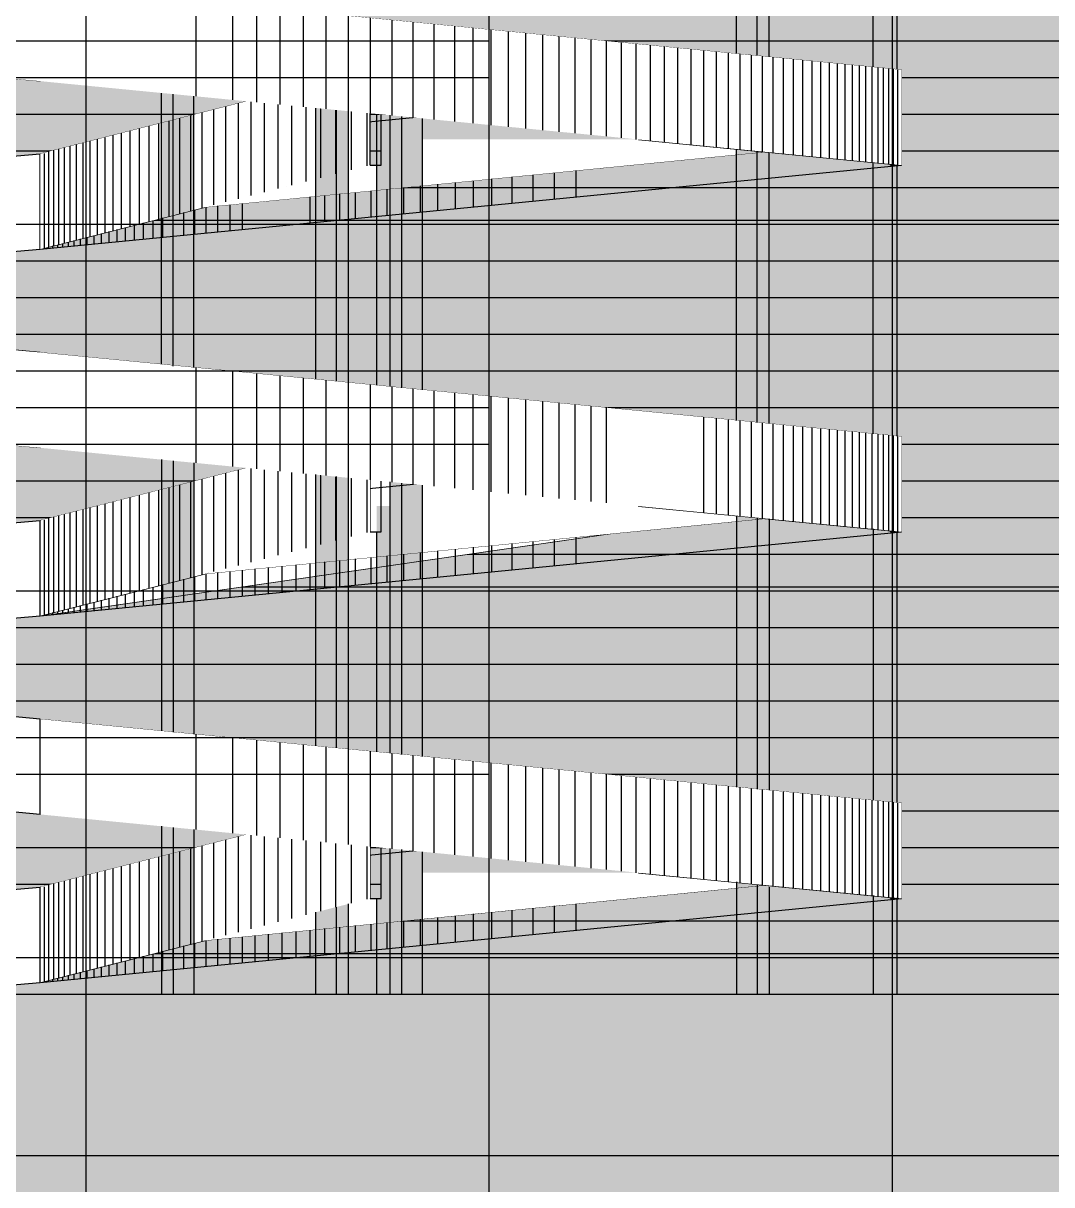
# Model space of a CAD drawing. Header units: millimetres. Extents: x 37653813 to 38677796, y 586285 to 874285.
# Drawn here: x 38262853 to 38290914, y 634137 to 665817 of the extents above; entities that cross this region are included whole.
import ezdxf

# ---------------------------------------------------------------- set-up
doc = ezdxf.new("R2010")
doc.units = ezdxf.units.MM
doc.header["$LTSCALE"] = 1000
doc.header["$MEASUREMENT"] = 0
doc.layers.get('0').update_dxf_attribs({"linetype": 'CONTINUOUS'})
for name, color, linetype in [('cen', 1, 'CONTINUOUS'), ('ELE-3', 7, 'CONTINUOUS'), ('ELE4', 4, 'CONTINUOUS'), ('h 252', 252, 'CONTINUOUS'), ('HAT-251', 251, 'CONTINUOUS'), ('HAT-253', 253, 'CONTINUOUS'), ('RAMP-ELE2', 4, 'CONTINUOUS'), ('WAL', 3, 'CONTINUOUS'), ('램프좌측면', 7, 'CONTINUOUS'), ('먹-적색 14', 14, 'CONTINUOUS'), ('먹-적색(가로선) 26', 26, 'CONTINUOUS'), ('먹-흰색 255', 255, 'CONTINUOUS')]:
    doc.layers.add(name, color=color, linetype=linetype)

# ---------------------------------------------------------------- blocks, each defined once
blk = doc.blocks.new('sdmklfsdfsdf')
at = {"layer": 'cen', "ltscale": 5}
for p, q in [((38172116, 796642), (38329335, 796642)), ((38172116, 786642), (38329335, 786642)), ((38172116, 776642), (38329335, 776642)), ((38172116, 771142), (38329335, 771142))]:
    blk.add_line(p, q, dxfattribs=at)
blk = doc.blocks.new('dsfasdf')
at = {"layer": 'ELE4', "ltscale": 0.1}
for p, q in [((300, 0), (300, 2600)), ((14200, 0), (14200, 2600)), ((14500, 0), (14500, 2600))]:
    blk.add_line(p, q, dxfattribs=at)
at = {"layer": 'RAMP-ELE2', "ltscale": 0.1}
for p, q in [((14500, 0), (14500, 2600)), ((0, 0), (0, 2100))]:
    blk.add_line(p, q, dxfattribs=at)
at = {"layer": 'WAL', "color": 4, "ltscale": 10000}
for p, q in [((0, 2600), (300, 2600)), ((14200, 2600), (14500, 2600)), ((0, 0), (300, 0)), ((14200, 0), (14500, 0))]:
    blk.add_line(p, q, dxfattribs=at)
blk = doc.blocks.new('램프 서측입면')
at = {"layer": 'HAT-251', "ltscale": 0.1}
h = blk.add_hatch(color=256, dxfattribs=at)
h.dxf.hatch_style = 1
h.paths.add_polyline_path([(63738, 26573), (63738, 26573), (63738, 26573)])
h.paths.add_polyline_path([(63387, 26765), (63387, 34165), (62499, 34251), (62499, 26851)])
h = blk.add_hatch(color=256, dxfattribs=at)
h.dxf.hatch_style = 1
h.paths.add_polyline_path([(67000, 26412), (67000, 26412), (67000, 26000), (67000, 26000)])
h.paths.add_polyline_path([(66227, 33888), (66227, 26488), (66877, 26424), (66877, 33824)])
h = blk.add_hatch(color=256, dxfattribs=at)
h.dxf.hatch_style = 1
h.paths.add_polyline_path([(66227, 1200), (66877, 1200), (66877, 3824), (66227, 3888)])
at = {"layer": 'ELE-3', "ltscale": 1000}
for points in [[(62499, 26851), (62499, 34251)], [(63062, 26796), (63062, 34196)], [(63387, 26765), (63387, 34165)], [(66227, 26488), (66227, 33888)], [(66877, 26424), (66877, 33824)]]:
    blk.add_lwpolyline(points, dxfattribs=at)
at = {"layer": 'RAMP-ELE2', "ltscale": 0.1}
for p, q in [((66700, 24512), (47993, 22665)), ((43500, 18703), (67000, 16412)), ((43500, 16103), (43500, 18703)), ((43500, 11522), (67000, 14912)), ((43500, 8703), (67000, 6412)), ((66700, 4512), (47993, 2665))]:
    blk.add_line(p, q, dxfattribs=at)
for points, layer in [([(43500, 24122), (43500, 21522), (25500, 20000), (25500, 22600)], 'ELE4'), ([(43500, 1522), (43500, 4122), (25500, 2600), (25500, 0)], 'RAMP-ELE2')]:
    blk.add_wipeout(points).dxf.layer = layer
for p, q in [((25500, 22600), (43500, 24122)), ((43500, 21522), (43500, 24122)), ((43500, 21522), (67000, 23812)), ((25500, 20000), (43500, 21522)), ((25500, 2600), (43500, 4122)), ((43500, 1522), (67000, 3812))]:
    blk.add_line(p, q, dxfattribs=at)
blk.add_wipeout([(43500, 11522), (67000, 14912), (52800, 15612)]).dxf.layer = 'HAT-251'
for p, q in [((66700, 14512), (47993, 12665)), ((43500, 11522), (67000, 13812))]:
    blk.add_line(p, q, dxfattribs=at)
for points in [[(47993, 22665), (52500, 23812), (52800, 23812), (52800, 24512), (66700, 24512)], [(47993, 2665), (52500, 3812), (52800, 3812), (52800, 4512), (66700, 4512)]]:
    blk.add_wipeout(points).dxf.layer = 'RAMP-ELE2'
at = {"layer": 'HAT-251', "ltscale": 0.1}
h = blk.add_hatch(color=256, dxfattribs=at)
h.dxf.hatch_style = 1
h.paths.add_polyline_path([(52675, 4512), (52675, 1200), (53036, 1200), (53036, 4512)])
h = blk.add_hatch(color=256, dxfattribs=at)
h.dxf.hatch_style = 1
h.paths.add_polyline_path([(51903, 1200), (51903, 3661), (51015, 3435), (51015, 1200)])
for p, q in [((56370, 23492), (56370, 22776)), ((56940, 23549), (56940, 22832)), ((57520, 23606), (57520, 22888)), ((58110, 23664), (58110, 22946)), ((52960, 23156), (52960, 22444)), ((53410, 23200), (53410, 22488)), ((53870, 23246), (53870, 22533)), ((54340, 23292), (54340, 22578)), ((54820, 23339), (54820, 22625)), ((55310, 23388), (55310, 22673)), ((55810, 23437), (55810, 22722)), ((56370, 3492), (56370, 2776)), ((56940, 3549), (56940, 2832)), ((57520, 3606), (57520, 2888)), ((53410, 3200), (53410, 2488)), ((53870, 3246), (53870, 2533)), ((54340, 3292), (54340, 2578)), ((54820, 3339), (54820, 2625)), ((55310, 3388), (55310, 2673)), ((55810, 3437), (55810, 2722)), ((52960, 3156), (52960, 2444))]:
    blk.add_line(p, q, dxfattribs=at)
at = {"layer": 'RAMP-ELE2', "ltscale": 0.1}
for p, q in [((43500, 24122), (52500, 26412)), ((43500, 24122), (67000, 26412)), ((59819, 24512), (67000, 23812)), ((43500, 21522), (47993, 22665)), ((43500, 4122), (52500, 6412)), ((43500, 4122), (67000, 6412)), ((59819, 4512), (67000, 3812)), ((43500, 1522), (47993, 2665))]:
    blk.add_line(p, q, dxfattribs=at)
blk.add_wipeout([(47993, 12665), (52500, 13812), (52800, 13812), (52800, 14512), (66700, 14512)]).dxf.layer = 'RAMP-ELE2'
at = {"layer": 'HAT-251', "ltscale": 0.1}
for p, q in [((54820, 13339), (54820, 12625)), ((55310, 13388), (55310, 12673)), ((55810, 13437), (55810, 12722)), ((56370, 13492), (56370, 12776)), ((56940, 13549), (56940, 12832)), ((57520, 13606), (57520, 12888)), ((52960, 13156), (52960, 12444)), ((53410, 13200), (53410, 12488)), ((53870, 13246), (53870, 12533)), ((54340, 13292), (54340, 12578))]:
    blk.add_line(p, q, dxfattribs=at)
at = {"layer": 'RAMP-ELE2', "ltscale": 0.1}
for p, q in [((43500, 14122), (52500, 16412)), ((43500, 14122), (67000, 16412)), ((59819, 14512), (67000, 13812)), ((43500, 11522), (47993, 12665))]:
    blk.add_line(p, q, dxfattribs=at)
at = {"layer": 'RAMP-ELE2'}
blk.add_blockref('dsfasdf', (52500, 3812), dxfattribs=at)
blk.add_wipeout([(43500, 21522), (43500, 24122), (52500, 26412), (52500, 23812)]).dxf.layer = 'RAMP-ELE2'
at = {"layer": 'HAT-251', "ltscale": 0.1}
for p, q in [((52410, 26389), (52410, 23789)), ((51150, 26069), (51150, 23469)), ((51560, 26173), (51560, 23573)), ((51980, 26280), (51980, 23680)), ((49610, 25677), (49610, 23077)), ((49980, 25771), (49980, 23171)), ((50360, 25868), (50360, 23268)), ((50750, 25967), (50750, 23367)), ((48560, 25410), (48560, 22810)), ((48900, 25496), (48900, 22896)), ((49250, 25585), (49250, 22985)), ((47300, 25089), (47300, 22489)), ((47600, 25165), (47600, 22565)), ((47910, 25244), (47910, 22644)), ((48230, 25326), (48230, 22726)), ((45950, 24745), (45950, 22145)), ((46200, 24809), (46200, 22209)), ((46460, 24875), (46460, 22275)), ((46730, 24944), (46730, 22344)), ((47010, 25015), (47010, 22415)), ((44660, 24417), (44660, 21817)), ((44850, 24465), (44850, 21865)), ((45050, 24516), (45050, 21916)), ((45260, 24570), (45260, 21970)), ((45480, 24626), (45480, 22026)), ((45710, 24684), (45710, 22084)), ((43610, 24131), (43610, 21550)), ((43730, 24180), (43730, 21580)), ((43860, 24213), (43860, 21613)), ((44000, 24249), (44000, 21649)), ((44150, 24287), (44150, 21687)), ((44310, 24328), (44310, 21728)), ((44480, 24371), (44480, 21771)), ((50860, 22948), (50860, 22239)), ((51260, 22988), (51260, 22278)), ((51670, 23028), (51670, 22318)), ((52090, 23070), (52090, 22359)), ((52520, 23112), (52520, 22401)), ((47410, 22517), (47410, 21903)), ((47710, 22593), (47710, 21932)), ((48020, 22668), (48020, 21962)), ((48340, 22700), (48340, 21993)), ((48670, 22732), (48670, 22026)), ((49010, 22766), (49010, 22059)), ((46310, 22237), (46310, 21796)), ((46570, 22303), (46570, 21821)), ((46840, 22372), (46840, 21847)), ((47120, 22443), (47120, 21875)), ((44960, 21893), (44960, 21664)), ((45160, 21944), (45160, 21684)), ((45370, 21998), (45370, 21704)), ((45590, 22054), (45590, 21725)), ((45820, 22112), (45820, 21748)), ((46060, 22173), (46060, 21771)), ((43720, 21578), (43720, 21543)), ((43840, 21608), (43840, 21555)), ((43970, 21641), (43970, 21568)), ((44110, 21677), (44110, 21581)), ((44260, 21715), (44260, 21596)), ((44420, 21756), (44420, 21611)), ((44590, 21799), (44590, 21628)), ((44770, 21845), (44770, 21646))]:
    blk.add_line(p, q, dxfattribs=at)
at = {"layer": 'RAMP-ELE2', "ltscale": 0.1}
for q in [(43500, 28703), (25500, 27709)]:
    blk.add_line((43500, 26103), q, dxfattribs=at)
blk.add_wipeout([(43500, 1522), (43500, 4122), (52500, 6412), (52500, 3812)]).dxf.layer = 'RAMP-ELE2'
at = {"layer": 'ELE-3', "ltscale": 1000}
for points in [[(51578, 3578), (51578, 1200)], [(51015, 3435), (51015, 1200)]]:
    blk.add_lwpolyline(points, dxfattribs=at)
at = {"layer": 'HAT-251', "ltscale": 0.1}
for p, q in [((52410, 6389), (52410, 3789)), ((51150, 6069), (51150, 3469)), ((51560, 6173), (51560, 3573)), ((51980, 6280), (51980, 3680)), ((49980, 5771), (49980, 3171)), ((50360, 5868), (50360, 3268)), ((50750, 5967), (50750, 3367)), ((49250, 5585), (49250, 2985)), ((49610, 5677), (49610, 3077)), ((50090, 2872), (50090, 2164)), ((50470, 2910), (50470, 2201)), ((50860, 2948), (50860, 2239)), ((51260, 2988), (51260, 2278)), ((51670, 3028), (51670, 2318)), ((52090, 3070), (52090, 2359)), ((52520, 3112), (52520, 2401)), ((47710, 2593), (47710, 1932)), ((48020, 2668), (48020, 1962)), ((48340, 2700), (48340, 1993)), ((48670, 2732), (48670, 2026)), ((49010, 2766), (49010, 2059)), ((49360, 2800), (49360, 2093)), ((49720, 2836), (49720, 2128)), ((46310, 2237), (46310, 1796)), ((46570, 2303), (46570, 1821)), ((46840, 2372), (46840, 1847)), ((47120, 2443), (47120, 1875)), ((47410, 2517), (47410, 1903)), ((45160, 1944), (45160, 1684)), ((45370, 1998), (45370, 1704)), ((45590, 2054), (45590, 1725)), ((45820, 2112), (45820, 1748)), ((46060, 2173), (46060, 1771)), ((43840, 1608), (43840, 1555)), ((43970, 1641), (43970, 1568)), ((44110, 1677), (44110, 1581)), ((44260, 1715), (44260, 1596)), ((44420, 1756), (44420, 1611)), ((44590, 1799), (44590, 1628)), ((44770, 1845), (44770, 1646)), ((44960, 1893), (44960, 1664)), ((43720, 1578), (43720, 1543))]:
    blk.add_line(p, q, dxfattribs=at)
at = {"layer": 'RAMP-ELE2', "ltscale": 0.1}
blk.add_line((25500, 0), (43500, 1522), dxfattribs=at)
blk.add_wipeout([(25500, 27709), (25500, 30309), (43500, 28703), (43500, 26103)]).dxf.layer = 'ELE4'
blk.add_wipeout([(43500, 8703), (67000, 6412), (67000, 3812), (43500, 6103)]).dxf.layer = 'RAMP-ELE2'
at = {"layer": 'HAT-251', "ltscale": 0.1}
h = blk.add_hatch(color=256, dxfattribs=at)
h.dxf.hatch_style = 1
h.paths.add_polyline_path([(52675, 14513), (52675, 7809), (53036, 7774), (53036, 14513)])
h = blk.add_hatch(color=256, dxfattribs=at)
h.dxf.hatch_style = 1
h.paths.add_polyline_path([(46806, 1200), (47694, 1200), (47694, 5694), (46806, 5781)])
h = blk.add_hatch(color=256, dxfattribs=at)
h.dxf.hatch_style = 1
h.paths.add_polyline_path([(53924, 1200), (53924, 5087), (53036, 5174), (53036, 1200)])
h = blk.add_hatch(color=256, dxfattribs=at)
h.dxf.hatch_style = 1
h.paths.add_polyline_path([(63387, 1200), (63387, 4165), (62499, 4251), (62499, 1200)])
at = {"layer": 'ELE-3', "ltscale": 1000}
for points in [[(46806, 5781), (46806, 1200)], [(47131, 5749), (47131, 1200)], [(47694, 5694), (47694, 1200)], [(53036, 5174), (53036, 1200)], [(53361, 5142), (53361, 1200)], [(53924, 5087), (53924, 1200)], [(62499, 4263), (62499, 1200)], [(63062, 4188), (63062, 1200)], [(52675, 3812), (52675, 1200)], [(63387, 4117), (63387, 1200)], [(66227, 3888), (66227, 1200)], [(66877, 1200), (66877, 3824)], [(51903, 3661), (51903, 1200)]]:
    blk.add_lwpolyline(points, dxfattribs=at)
at = {"layer": 'HAT-251', "ltscale": 0.1}
for p, q in [((47750, 8289), (47750, 5689)), ((48750, 8191), (48750, 5591)), ((49400, 8128), (49400, 5528)), ((50040, 8066), (50040, 5466)), ((50670, 8004), (50670, 5404)), ((51290, 7944), (51290, 5344)), ((51900, 7884), (51900, 5284)), ((52500, 7826), (52500, 5226)), ((53090, 7768), (53090, 5168)), ((53670, 7712), (53670, 5112)), ((54240, 7656), (54240, 5056)), ((54800, 7602), (54800, 5002)), ((55300, 7553), (55300, 4953)), ((55790, 7505), (55790, 4905)), ((56270, 7458), (56270, 4858)), ((56740, 7412), (56740, 4812)), ((57200, 7368), (57200, 4768)), ((57650, 7324), (57650, 4724)), ((58090, 7281), (58090, 4681)), ((58520, 7239), (58520, 4639)), ((58940, 7198), (58940, 4598)), ((59350, 7158), (59350, 4558)), ((59750, 7119), (59750, 4519)), ((60140, 7081), (60140, 4481)), ((60520, 7044), (60520, 4444)), ((60890, 7008), (60890, 4408)), ((61250, 6973), (61250, 4373)), ((61600, 6939), (61600, 4339)), ((61940, 6906), (61940, 4306)), ((62270, 6873), (62270, 4273)), ((62590, 6842), (62590, 4242)), ((62900, 6812), (62900, 4212)), ((63200, 6783), (63200, 4183)), ((63490, 6755), (63490, 4155)), ((63770, 6727), (63770, 4127)), ((64040, 6701), (64040, 4101)), ((64300, 6676), (64300, 4076)), ((64550, 6651), (64550, 4051)), ((64790, 6628), (64790, 4028)), ((65020, 6605), (65020, 4005)), ((65240, 6584), (65240, 3984)), ((65450, 6563), (65450, 3963)), ((65650, 6544), (65650, 3944)), ((65840, 6525), (65840, 3925)), ((66020, 6508), (66020, 3908)), ((66190, 6491), (66190, 3891)), ((66350, 6476), (66350, 3876)), ((66500, 6461), (66500, 3861)), ((66640, 6447), (66640, 3847)), ((66770, 6435), (66770, 3835)), ((66890, 6412), (66890, 3823)), ((48560, 5410), (48560, 2810)), ((48900, 5496), (48900, 2896)), ((47300, 5089), (47300, 2489)), ((47600, 5165), (47600, 2565)), ((47910, 5244), (47910, 2644)), ((48230, 5326), (48230, 2726)), ((46200, 4809), (46200, 2209)), ((46460, 4875), (46460, 2275)), ((46730, 4944), (46730, 2344)), ((47010, 5015), (47010, 2415)), ((44850, 4465), (44850, 1865)), ((45050, 4516), (45050, 1916)), ((45260, 4570), (45260, 1970)), ((45480, 4626), (45480, 2026)), ((45710, 4684), (45710, 2084)), ((45950, 4745), (45950, 2145)), ((43610, 4131), (43610, 1550)), ((43730, 4180), (43730, 1580)), ((43860, 4213), (43860, 1613)), ((44000, 4249), (44000, 1649)), ((44150, 4287), (44150, 1687)), ((44310, 4328), (44310, 1728)), ((44480, 4371), (44480, 1771)), ((44660, 4417), (44660, 1817)), ((58110, 3664), (58110, 2946))]:
    blk.add_line(p, q, dxfattribs=at)
at = {"layer": 'RAMP-ELE2', "ltscale": 0.1}
blk.add_line((43500, 1522), (43500, 4122), dxfattribs=at)
at = {"layer": 'RAMP-ELE2'}
blk.add_blockref('dsfasdf', (52500, 13812), dxfattribs=at)
blk.add_wipeout([(43500, 11522), (43500, 14122), (52500, 16412), (52500, 13812)]).dxf.layer = 'RAMP-ELE2'
at = {"layer": 'HAT-251', "ltscale": 0.1}
for p, q in [((51560, 16173), (51560, 13573)), ((51980, 16280), (51980, 13680)), ((52410, 16389), (52410, 13789)), ((50360, 15868), (50360, 13268)), ((50750, 15967), (50750, 13367)), ((51150, 16069), (51150, 13469)), ((49250, 15585), (49250, 12985)), ((49610, 15677), (49610, 13077)), ((49980, 15771), (49980, 13171)), ((51670, 13028), (51670, 12318)), ((52090, 13070), (52090, 12359)), ((52520, 13112), (52520, 12401)), ((48340, 12700), (48340, 11993)), ((48670, 12732), (48670, 12026)), ((49010, 12766), (49010, 12059)), ((49360, 12800), (49360, 12093)), ((49720, 12836), (49720, 12128)), ((50090, 12872), (50090, 12164)), ((50470, 12910), (50470, 12201)), ((50860, 12948), (50860, 12239)), ((51260, 12988), (51260, 12278)), ((46840, 12372), (46840, 11847)), ((47120, 12443), (47120, 11875)), ((47410, 12517), (47410, 11903)), ((47710, 12593), (47710, 11932)), ((48020, 12668), (48020, 11962)), ((45590, 12054), (45590, 11725)), ((45820, 12112), (45820, 11748)), ((46060, 12173), (46060, 11771)), ((46310, 12237), (46310, 11796)), ((46570, 12303), (46570, 11821)), ((44420, 11756), (44420, 11611)), ((44590, 11799), (44590, 11628)), ((44770, 11845), (44770, 11646)), ((44960, 11893), (44960, 11664)), ((45160, 11944), (45160, 11684)), ((45370, 11998), (45370, 11704)), ((43720, 11578), (43720, 11543)), ((43840, 11608), (43840, 11555)), ((43970, 11641), (43970, 11568)), ((44110, 11677), (44110, 11581)), ((44260, 11715), (44260, 11596))]:
    blk.add_line(p, q, dxfattribs=at)
blk.add_wipeout([(43500, 18703), (67000, 16412), (67000, 13812), (43500, 16103)]).dxf.layer = 'RAMP-ELE2'
h = blk.add_hatch(color=256, dxfattribs=at)
h.dxf.hatch_style = 1
h.paths.add_polyline_path([(47694, 18294), (47694, 25694), (46806, 25781), (46806, 18381)])
h = blk.add_hatch(color=256, dxfattribs=at)
h.dxf.hatch_style = 1
h.paths.add_polyline_path([(51903, 17884), (51903, 25284), (51015, 25371), (51015, 17971)])
h = blk.add_hatch(color=256, dxfattribs=at)
h.dxf.hatch_style = 1
h.paths.add_polyline_path([(52675, 24513), (52675, 17809), (53036, 17774), (53036, 24513)])
h = blk.add_hatch(color=256, dxfattribs=at)
h.dxf.hatch_style = 1
h.paths.add_polyline_path([(63746, 16572), (63746, 16572), (63746, 16572)])
h.paths.add_polyline_path([(63387, 16765), (63387, 24165), (62499, 24251), (62499, 16851)])
h = blk.add_hatch(color=256, dxfattribs=at)
h.dxf.hatch_style = 1
h.paths.add_polyline_path([(66877, 16424), (66877, 23824), (66227, 23888), (66227, 16488)])
h.paths.add_polyline_path([(67000, 16412), (67000, 16412), (67000, 16000), (67000, 16000)])
h = blk.add_hatch(color=256, dxfattribs=at)
h.dxf.hatch_style = 1
h.paths.add_polyline_path([(47694, 8294), (47694, 15694), (46806, 15781), (46806, 8381)])
h = blk.add_hatch(color=256, dxfattribs=at)
h.dxf.hatch_style = 1
h.paths.add_polyline_path([(51903, 7884), (51903, 15284), (51015, 15371), (51015, 7971)])
h = blk.add_hatch(color=256, dxfattribs=at)
h.dxf.hatch_style = 1
h.paths.add_polyline_path([(53924, 7687), (53924, 15087), (53036, 15174), (53036, 7774)])
h = blk.add_hatch(color=256, dxfattribs=at)
h.dxf.hatch_style = 1
h.paths.add_polyline_path([(63387, 6765), (63387, 14165), (62499, 14251), (62499, 6851)])
h = blk.add_hatch(color=256, dxfattribs=at)
h.dxf.hatch_style = 1
h.paths.add_polyline_path([(67000, 6412), (67000, 6412), (67000, 6000), (67000, 6000)])
h.paths.add_polyline_path([(66227, 13888), (66227, 6488), (66877, 6424), (66877, 13824)])
at = {"layer": 'ELE-3', "ltscale": 1000}
for points in [[(46806, 18381), (46806, 25781)], [(47131, 18329), (47131, 25749)], [(47694, 18294), (47694, 25694)], [(51015, 25371), (51015, 17971)], [(51578, 25316), (51578, 17916)], [(51903, 25284), (51903, 17884)], [(52675, 25209), (52675, 17809)], [(62499, 16851), (62499, 24251)], [(63062, 16796), (63062, 24196)], [(63387, 16765), (63387, 24165)], [(66227, 16488), (66227, 23888)], [(66877, 16424), (66877, 23824)], [(46806, 15781), (46806, 8381)], [(47131, 15749), (47131, 8349)], [(47694, 15694), (47694, 8294)], [(51015, 15371), (51015, 7971)], [(51578, 15316), (51578, 7916)], [(51903, 15284), (51903, 7884)], [(53036, 15174), (53036, 7774)], [(53361, 15142), (53361, 7742)], [(53924, 15087), (53924, 7687)], [(62499, 14251), (62499, 6851)], [(63062, 14196), (63062, 6796)], [(63387, 14165), (63387, 6765)], [(52675, 13812), (52675, 7809)], [(66227, 13888), (66227, 6488)], [(66877, 6424), (66877, 13812)]]:
    blk.add_lwpolyline(points, dxfattribs=at)
at = {"layer": 'HAT-251', "ltscale": 0.1}
for p, q in [((47750, 18289), (47750, 15689)), ((48750, 18191), (48750, 15591)), ((49400, 18128), (49400, 15528)), ((50040, 18066), (50040, 15466)), ((50670, 18004), (50670, 15404)), ((51290, 17944), (51290, 15344)), ((51900, 17884), (51900, 15284)), ((52500, 17826), (52500, 15226)), ((53090, 17768), (53090, 15168)), ((53670, 17712), (53670, 15112)), ((54240, 17656), (54240, 15056)), ((54800, 17602), (54800, 15002)), ((55300, 17553), (55300, 14953)), ((55790, 17505), (55790, 14905)), ((56270, 17458), (56270, 14858)), ((56740, 17412), (56740, 14812)), ((57200, 17368), (57200, 14768)), ((57650, 17324), (57650, 14724)), ((58090, 17281), (58090, 14681)), ((58520, 17239), (58520, 14639)), ((58940, 17198), (58940, 14598)), ((61600, 16939), (61600, 14339)), ((61940, 16906), (61940, 14306)), ((62270, 16873), (62270, 14273)), ((62590, 16842), (62590, 14242)), ((62900, 16812), (62900, 14212)), ((63200, 16783), (63200, 14183)), ((63490, 16755), (63490, 14155)), ((63770, 16727), (63770, 14127)), ((64040, 16701), (64040, 14101)), ((64300, 16676), (64300, 14076)), ((64550, 16651), (64550, 14051)), ((64790, 16628), (64790, 14028)), ((65020, 16605), (65020, 14005)), ((65240, 16584), (65240, 13984)), ((65450, 16563), (65450, 13963)), ((65650, 16544), (65650, 13944)), ((65840, 16525), (65840, 13925)), ((66020, 16508), (66020, 13908)), ((66190, 16491), (66190, 13891)), ((66350, 16476), (66350, 13876)), ((66500, 16461), (66500, 13861)), ((66640, 16447), (66640, 13847)), ((66770, 16435), (66770, 13835)), ((66890, 16412), (66890, 13823)), ((47910, 15244), (47910, 12644)), ((48230, 15326), (48230, 12726)), ((48560, 15410), (48560, 12810)), ((48900, 15496), (48900, 12896)), ((46730, 14944), (46730, 12344)), ((47010, 15015), (47010, 12415)), ((47300, 15089), (47300, 12489)), ((47600, 15165), (47600, 12565)), ((45480, 14626), (45480, 12026)), ((45710, 14684), (45710, 12084)), ((45950, 14745), (45950, 12145)), ((46200, 14809), (46200, 12209)), ((46460, 14875), (46460, 12275)), ((44150, 14287), (44150, 11687)), ((44310, 14328), (44310, 11728)), ((44480, 14371), (44480, 11771)), ((44660, 14417), (44660, 11817)), ((44850, 14465), (44850, 11865)), ((45050, 14516), (45050, 11916)), ((45260, 14570), (45260, 11970)), ((43730, 14180), (43730, 11580)), ((43860, 14213), (43860, 11613)), ((44000, 14249), (44000, 11649)), ((58110, 13664), (58110, 12946))]:
    blk.add_line(p, q, dxfattribs=at)
at = {"layer": 'RAMP-ELE2', "ltscale": 0.1}
for p, q in [((43500, 18703), (25500, 20309)), ((43500, 16103), (25500, 17709)), ((43500, 16103), (25500, 17709))]:
    blk.add_line(p, q, dxfattribs=at)
blk.add_wipeout([(25500, 10000), (25500, 12600), (43500, 14122), (43500, 11522)]).dxf.layer = 'ELE4'
at = {"layer": 'HAT-251', "ltscale": 0.1}
blk.add_line((43610, 14131), (43610, 11550), dxfattribs=at)
at = {"layer": 'RAMP-ELE2', "ltscale": 0.1}
for p, q in [((25500, 12600), (43500, 14122)), ((43500, 11522), (43500, 14122)), ((25500, 10000), (43500, 11522))]:
    blk.add_line(p, q, dxfattribs=at)
at = {"layer": 'RAMP-ELE2'}
blk.add_blockref('dsfasdf', (52500, 23812), dxfattribs=at)
at = {"ltscale": 0.1}
blk.add_wipeout([(25500, 17709), (43500, 16103), (43500, 18703), (25500, 20309)], dxfattribs=at).dxf.layer = 'RAMP-ELE2'
at = {"layer": 'RAMP-ELE2', "ltscale": 0.1}
blk.add_line((43500, 28703), (67000, 26412), dxfattribs=at)
at = {"ltscale": 0.1}
blk.add_wipeout([(25500, 7709), (43500, 6103), (43500, 8703), (25500, 10309)], dxfattribs=at).dxf.layer = 'RAMP-ELE2'
at = {"layer": 'RAMP-ELE2', "ltscale": 0.1}
for p, q in [((43500, 8703), (25500, 10309)), ((43500, 6103), (43500, 8703)), ((43500, 6103), (25500, 7709))]:
    blk.add_line(p, q, dxfattribs=at)
blk.add_wipeout([(43500, 28703), (67000, 26412), (67000, 23812), (43500, 26103)]).dxf.layer = 'RAMP-ELE2'
at = {"layer": 'HAT-251', "ltscale": 0.1}
h = blk.add_hatch(color=256, dxfattribs=at)
h.dxf.hatch_style = 1
h.paths.add_polyline_path([(53924, 17687), (53924, 25087), (53036, 25174), (53036, 17774)])
at = {"layer": 'ELE-3', "ltscale": 1000}
for points in [[(53036, 25174), (53036, 17774)], [(53361, 25142), (53361, 17742)], [(53924, 25087), (53924, 17687)]]:
    blk.add_lwpolyline(points, dxfattribs=at)
at = {"layer": 'HAT-251', "ltscale": 0.1}
for p, q in [((47750, 28289), (47750, 25689)), ((48750, 28191), (48750, 25591)), ((49400, 28128), (49400, 25528)), ((50040, 28066), (50040, 25466)), ((50670, 28004), (50670, 25404)), ((51290, 27944), (51290, 25344)), ((51900, 27884), (51900, 25284)), ((52500, 27826), (52500, 25226)), ((53090, 27768), (53090, 25168)), ((53670, 27712), (53670, 25112)), ((54240, 27656), (54240, 25056)), ((54800, 27602), (54800, 25002)), ((55300, 27553), (55300, 24953)), ((55790, 27505), (55790, 24905)), ((56270, 27458), (56270, 24858)), ((56740, 27412), (56740, 24812)), ((57200, 27368), (57200, 24768)), ((57650, 27324), (57650, 24724)), ((58090, 27281), (58090, 24681)), ((58520, 27239), (58520, 24639)), ((58940, 27198), (58940, 24598)), ((59350, 27158), (59350, 24558)), ((59750, 27119), (59750, 24519)), ((60140, 27081), (60140, 24481)), ((60520, 27044), (60520, 24444)), ((60890, 27008), (60890, 24408)), ((61250, 26973), (61250, 24373)), ((61600, 26939), (61600, 24339)), ((61940, 26906), (61940, 24306)), ((62270, 26873), (62270, 24273)), ((62590, 26842), (62590, 24242)), ((62900, 26812), (62900, 24212)), ((63200, 26783), (63200, 24183)), ((63490, 26755), (63490, 24155)), ((63770, 26727), (63770, 24127)), ((64040, 26701), (64040, 24101)), ((64300, 26676), (64300, 24076)), ((64550, 26651), (64550, 24051)), ((64790, 26628), (64790, 24028)), ((65020, 26605), (65020, 24005)), ((65240, 26584), (65240, 23984)), ((65450, 26563), (65450, 23963)), ((65650, 26544), (65650, 23944)), ((65840, 26525), (65840, 23925)), ((66020, 26508), (66020, 23908)), ((66190, 26491), (66190, 23891)), ((66350, 26476), (66350, 23876)), ((66500, 26461), (66500, 23861)), ((66640, 26447), (66640, 23847)), ((66770, 26435), (66770, 23835)), ((66890, 26412), (66890, 23823))]:
    blk.add_line(p, q, dxfattribs=at)

msp = doc.modelspace()

# ---------------------------------------------------------------- hatches: boundary and pattern name
at = {"layer": '먹-적색 14', "ltscale": 0.1}
h = msp.add_hatch(dxfattribs=at)
h.set_pattern_fill('DOTS', color=256, scale=3000)
h.paths.add_polyline_path([(38263416.3, 691934.4), (38256416.3, 691934.4), (38256416.3, 691934.4), (38219816.3, 691934.4), (38219816.3, 639334.4), (38275566.3, 639334.4), (38275566.3, 691934.4)])
at = {"layer": '먹-흰색 255', "ltscale": 0.1}
h = msp.add_hatch(dxfattribs=at)
h.set_pattern_fill('DOTS', color=256, scale=3000)
h.paths.add_polyline_path([(38325891.3, 639334.4), (38325891.3, 689334.4), (38275566.3, 689334.4), (38275566.3, 639334.4)])

# ---------------------------------------------------------------- linework, layer by layer
at = {"layer": 'HAT-253', "ltscale": 0.1}
for points in [[(38275566.3, 665334.4), (38325891.3, 665334.4)], [(38275566.3, 664334.4), (38325891.3, 664334.4)], [(38275566.3, 663334.4), (38325891.3, 663334.4)], [(38275566.3, 662334.4), (38325891.3, 662334.4)], [(38275566.3, 661334.4), (38325891.3, 661334.4)], [(38275566.3, 660334.4), (38325891.3, 660334.4)], [(38275566.3, 659334.4), (38325891.3, 659334.4)], [(38275566.3, 658334.4), (38325891.3, 658334.4)], [(38275566.3, 657334.4), (38325891.3, 657334.4)], [(38275566.3, 656334.4), (38325891.3, 656334.4)], [(38275566.3, 655334.4), (38325891.3, 655334.4)], [(38275566.3, 654334.4), (38325891.3, 654334.4)], [(38275566.3, 653334.4), (38325891.3, 653334.4)], [(38275566.3, 652334.4), (38325891.3, 652334.4)], [(38275566.3, 651334.4), (38325891.3, 651334.4)], [(38275566.3, 650334.4), (38325891.3, 650334.4)], [(38275566.3, 649334.4), (38325891.3, 649334.4)], [(38275566.3, 648334.4), (38325891.3, 648334.4)], [(38275566.3, 647334.4), (38325891.3, 647334.4)], [(38275566.3, 646334.4), (38325891.3, 646334.4)], [(38275566.3, 645334.4), (38325891.3, 645334.4)], [(38275566.3, 644334.4), (38325891.3, 644334.4)], [(38275566.3, 643334.4), (38325891.3, 643334.4)], [(38275566.3, 642334.4), (38325891.3, 642334.4)], [(38275566.3, 641334.4), (38325891.3, 641334.4)], [(38275566.3, 640334.4), (38325891.3, 640334.4)]]:
    msp.add_lwpolyline(points, dxfattribs=at)
at = {"layer": '먹-적색(가로선) 26', "ltscale": 0.1}
for points in [[(38220716.3, 663334.4), (38275566.3, 663334.4)], [(38220716.3, 662334.4), (38275566.3, 662334.4)], [(38220716.3, 661334.4), (38275566.3, 661334.4)], [(38220716.3, 653334.4), (38275566.3, 653334.4)], [(38220716.3, 652334.4), (38275566.3, 652334.4)], [(38220716.3, 651334.4), (38275566.3, 651334.4)], [(38220716.3, 644334.4), (38275566.3, 644334.4)], [(38220716.3, 643334.4), (38275566.3, 643334.4)], [(38220716.3, 642334.4), (38275566.3, 642334.4)], [(38220716.3, 641334.4), (38275566.3, 641334.4)]]:
    msp.add_lwpolyline(points, dxfattribs=at)

# ---------------------------------------------------------------- block references
at = {"xscale": -1}
msp.add_blockref('sdmklfsdfsdf', (76523541.7, -136208.1), dxfattribs=at)

# ---------------------------------------------------------------- next in the draw order: block references
at = {"layer": '램프좌측면'}
msp.add_blockref('램프 서측입면', (38219816.3, 638134.4), dxfattribs=at)

# ---------------------------------------------------------------- next in the draw order: linework, layer by layer
at = {"layer": '먹-적색(가로선) 26', "ltscale": 0.1}
for points in [[(38220716.3, 665334.4), (38275566.3, 665334.4)], [(38220716.3, 664334.4), (38275566.3, 664334.4)], [(38220716.3, 660334.4), (38275566.3, 660334.4)], [(38220716.3, 659334.4), (38275566.3, 659334.4)], [(38220716.3, 658334.4), (38275566.3, 658334.4)], [(38220716.3, 657334.4), (38275566.3, 657334.4)], [(38220716.3, 656334.4), (38275566.3, 656334.4)], [(38220716.3, 655334.4), (38275566.3, 655334.4)], [(38220716.3, 654334.4), (38275566.3, 654334.4)], [(38220716.3, 650334.4), (38275566.3, 650334.4)], [(38220716.3, 649334.4), (38275566.3, 649334.4)], [(38220716.3, 648334.4), (38275566.3, 648334.4)], [(38220716.3, 647334.4), (38275566.3, 647334.4)], [(38220716.3, 646334.4), (38275566.3, 646334.4)], [(38220716.3, 645334.4), (38275566.3, 645334.4)], [(38220716.3, 640334.4), (38275566.3, 640334.4)]]:
    msp.add_lwpolyline(points, dxfattribs=at)

# ---------------------------------------------------------------- next in the draw order: wipeouts: each hides what was drawn before it
at = {"ltscale": 0.1}
msp.add_wipeout([(38219681.2, 639334.4), (38219681.2, 638834.4), (38251790.6, 634934.4), (38325766.3, 634934.4), (38325766.3, 639334.4)], dxfattribs=at)

# ---------------------------------------------------------------- next in the draw order: hatches: boundary and pattern name
at = {"layer": 'h 252', "ltscale": 0.1}
h = msp.add_hatch(dxfattribs=at)
h.set_pattern_fill('AR-B88', color=256, scale=100)
edge = h.paths.add_edge_path()
edge.add_line((38325766.3, 629319.5), (38325766.3, 639334.4))
edge.add_line((38325766.3, 639334.4), (38219681.2, 639334.4))
edge.add_line((38219681.2, 639334.4), (38219681.2, 638834.4))
edge.add_line((38219681.2, 638834.4), (38255974.3, 634426.2))
edge.add_arc((38268031.7, 733696.6), 100000, 263.074788, 270)
edge.add_line((38268031.7, 633696.6), (38282643.6, 633696.6))
edge.add_arc((38282643.6, 533696.6), 100000, 83.30171, 90, ccw=False)
edge.add_line((38294307.7, 633014.1), (38325766.3, 629319.5))

# ---------------------------------------------------------------- next in the draw order: linework, layer by layer
at = {"ltscale": 0.1}
for points in [[(38219681.2, 639334.4), (38325766.3, 639334.4), (38325766.3, 629319.5)], [(38251933.8, 634934.4), (38325766.3, 634934.4)]]:
    msp.add_lwpolyline(points, dxfattribs=at)
for points in [[(38351425.9, 627834.4), (38338411.7, 627834.4), (38294307.7, 633014.1, 0.0292351), (38282643.6, 633696.6), (38268031.7, 633696.6, -0.0302261), (38255974.3, 634426.2), (38219681.2, 638834.4), (38194206.7, 638834.4)], [(38351425.9, 627634.4), (38338400, 627634.4), (38294284.4, 632815.4, 0.0292351), (38282643.6, 633496.6), (38268031.7, 633496.6, -0.0302261), (38255950.2, 634227.7), (38219669.1, 638634.4), (38194206.7, 638634.4)]]:
    msp.add_lwpolyline(points, format="xyb", dxfattribs=at)
at = {"layer": 'cen', "ltscale": 5}
for points in [[(38264566.3, 613334.4), (38264566.3, 700227.2)], [(38275566.3, 613334.4), (38275566.3, 700227.2)], [(38286566.3, 613334.4), (38286566.3, 700227.2)]]:
    msp.add_lwpolyline(points, dxfattribs=at)

doc.saveas('drawing.dxf')
